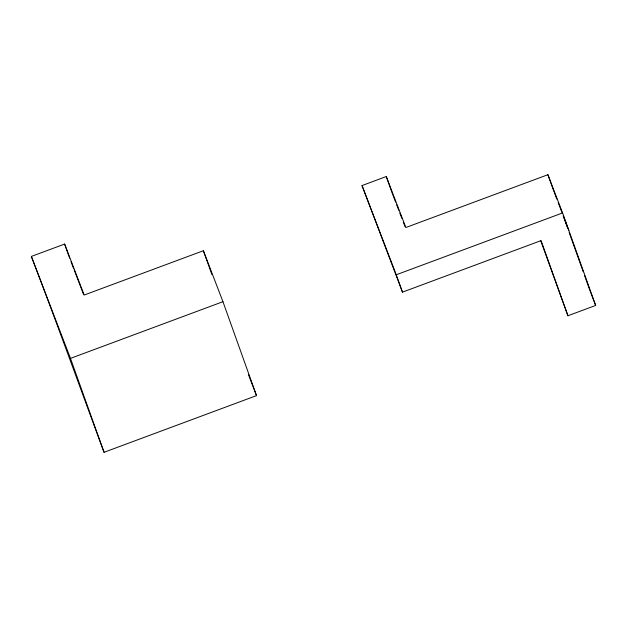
<?xml version="1.0" encoding="UTF-8"?>
<svg xmlns="http://www.w3.org/2000/svg" width="627" height="627" viewBox="0 0 627 627"><rect width="100%" height="100%" fill="white"/><g stroke="black" fill="none" stroke-linecap="round" stroke-linejoin="round"><path stroke-width="0.94" d="M31.35 256.427L64.612 244.06L84.183 295.035L203.383 250.722L222.953 301.697L256.514 395.613L104.051 452.294C79.817 387.008 56.273 321.463 31.35 256.427L70.483 358.378L104.051 452.294M567.929 315.749L541.077 240.611L402.471 292.143L362.022 185.561L386.279 176.54L405.841 227.523L547.912 174.706L562.591 212.937L595.65 305.443L567.929 315.749L540.772 240.901M70.483 358.378L222.953 301.697M402.471 292.143L396.264 274.767L562.591 212.937M554.464 192.959L556.831 199.135M558.187 202.662L561.91 212.373M563.273 215.915L568.799 230.313M589.78 290.152L595.65 305.443M392.831 194.825L395.629 202.113M396.679 204.841L398.772 210.304M399.822 213.031L401.923 218.494M403.318 222.138L405.066 226.692M362.022 185.561L396.264 274.767M248.48 374.68L256.514 395.613M71.047 261.788L73.492 268.16M74.19 269.986L83.626 294.565M563.258 215.931L567.513 227.844M569.151 232.429L583.228 271.828M584.544 275.488L589.451 289.235M547.912 174.706L554.127 192.081M386.279 176.54L392.486 193.915M203.383 250.722L211.942 274.665M64.612 244.06L69.652 258.152"/></g></svg>
